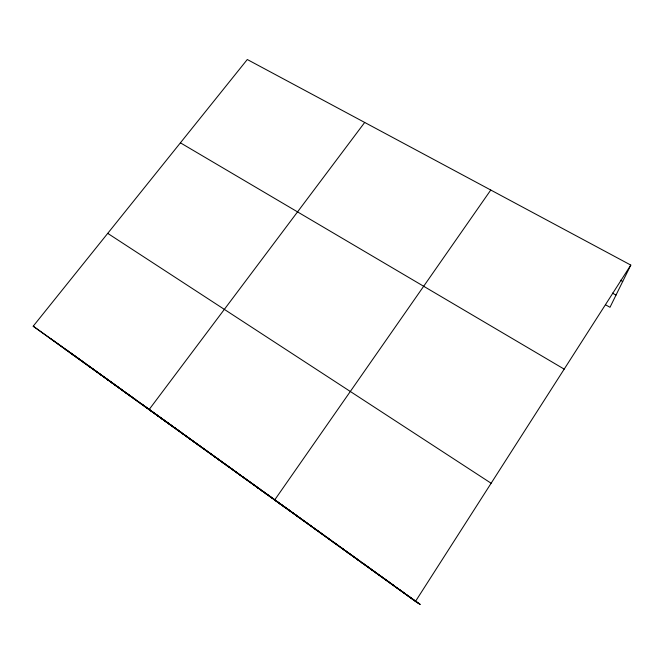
<?xml version="1.0" encoding="UTF-8"?>
<svg xmlns="http://www.w3.org/2000/svg" width="664" height="664" viewBox="0 0 664 664"><rect width="100%" height="100%" fill="white"/><g stroke="black" fill="none" stroke-linecap="round" stroke-linejoin="round"><path stroke-width="1" d="M415.722 601.576L33.2 326.207L247.29 59.519L630.8 265.085L609.992 307.283L605.684 304.884M630.8 265.085L415.473 601.418L420.262 604.481L407.264 595.127M490.771 190.028L274.639 500.025L286.591 508.433M364.694 122.45L149.076 409.63L175.42 428.338M620.359 280.241L622.699 281.511M612.415 293.114L616.001 295.09M180.409 142.826L564.192 369.126M107.726 233.371L491.128 483.251M385.95 580.162L386.382 580.461M381.103 576.676L381.568 576.983M376.272 573.19L376.762 573.53M371.458 569.729L371.981 570.086M361.888 562.84L362.469 563.238M366.661 566.276L367.217 566.658M357.132 559.412L357.747 559.835M347.679 552.606L348.343 553.071M352.393 556.009L353.032 556.449M338.3 545.858L339.022 546.356M342.981 549.228L343.678 549.709M324.364 535.823L325.169 536.387M328.987 539.151L329.767 539.699M333.635 542.496L334.39 543.019M306.038 522.626L306.951 523.274M310.586 525.905L311.482 526.527M315.159 529.2L316.022 529.806M319.749 532.503L320.587 533.092M287.993 509.637L289.014 510.359M292.475 512.865L293.471 513.562M296.974 516.111L297.945 516.791M301.498 519.364L302.444 520.02M257.068 487.376L258.271 488.223M261.433 490.522L262.612 491.343M265.824 493.676L266.969 494.489M270.223 496.846L271.344 497.635M287.454 509.039L291.811 512.102M292.708 512.732L294.476 513.977M295.339 514.583L296.202 515.189L292.276 512.367M279.071 503.212L280.142 503.968M283.52 506.424L284.574 507.155M218.506 459.612L219.908 460.608M222.722 462.65L224.108 463.63M226.963 465.696L228.325 466.667M231.213 468.759L232.558 469.705M235.479 471.838L236.799 472.768M239.77 474.918L241.065 475.831M244.07 478.014L245.34 478.91M248.386 481.126L249.631 482.006M252.718 484.247L253.938 485.11M161.02 418.22L162.73 419.44M165.029 421.109L166.714 422.312M169.046 424.005L170.714 425.192M173.088 426.911L174.732 428.081M177.139 429.832L178.765 430.986M181.206 432.762L182.816 433.899M185.289 435.7L186.874 436.821M189.389 438.647L190.95 439.759M193.498 441.61L195.042 442.705M197.631 444.581L199.15 445.66M201.773 447.569L203.275 448.632M205.931 450.557L207.409 451.603M210.106 453.57L211.559 454.599M214.298 456.583L215.725 457.596M65.562 349.496L67.728 351.048M69.214 352.136L71.372 353.671M72.891 354.775L75.024 356.302M76.567 357.431L78.692 358.942M80.269 360.087L82.369 361.589M83.979 362.76L86.063 364.245M87.698 365.441L89.764 366.91M91.433 368.13L93.483 369.591M95.184 370.827L97.218 372.272M98.944 373.533L100.961 374.969M102.721 376.256L104.713 377.675M106.506 378.978L108.489 380.389M110.307 381.717L112.266 383.111M114.125 384.464L116.067 385.842M117.951 387.22L119.877 388.589M121.794 389.984L123.695 391.337M125.645 392.764L127.538 394.101M129.522 395.545L131.389 396.873M133.406 398.342L135.248 399.653M137.299 401.147L139.133 402.45M141.208 403.969L143.017 405.248M145.134 406.791L146.927 408.061M176.898 429.384L181.23 432.463M157.019 415.349L158.754 416.577M33.2 326.207L67.819 350.882M69.77 352.277L78.609 358.577M79.232 359.017L85.689 363.664M86.503 364.254L121.96 389.768M125.322 392.192L135.456 399.487M140.901 403.405L142.27 404.393M142.951 404.882L145.001 406.36M145.69 406.849L158.796 416.286M159.484 416.784L172.756 426.329M174.159 427.342L181.928 432.936M184.052 434.464L194.776 442.183M195.498 442.705L201.267 446.855M201.989 447.378L208.521 452.076M209.243 452.599L215.817 457.33M216.547 457.853L222.423 462.086M223.901 463.148L240.99 475.449M242.493 476.528L249.257 481.4M250.013 481.939L253.789 484.662M254.544 485.21L272.871 498.398M273.643 498.954L291.496 511.803M296.991 515.754L308.038 523.713M308.835 524.286L312.014 526.569M313.607 527.722L319.998 532.321M320.803 532.901L324.015 535.209M325.626 536.371L331.278 540.438M332.896 541.6L338.582 545.692M340.209 546.862L344.292 549.8M345.114 550.39L359.938 561.063M361.598 562.259L372.438 570.061M373.268 570.658L377.467 573.679M378.173 574.186L389.444 582.303M390.15 582.809L394.408 585.872M396.541 587.408L398.674 588.951M399.388 589.466L405.115 593.583M65.852 349.48L68.342 351.273M70.01 352.468L78.36 358.485M79.199 359.091L85.938 363.938M86.619 364.428L101.6 375.21M102.97 376.197L118.192 387.153M120.284 388.664L151.433 411.082M152.878 412.12L199.217 445.478M199.964 446.017L206.761 450.906M207.517 451.454L211.31 454.184M212.073 454.732L229.702 467.423M230.474 467.979L234.351 470.768M235.131 471.332L238.235 473.565M240.576 475.25L260.246 489.409M261.832 490.555L272.215 498.025M273.817 499.179L344.151 549.809M344.857 550.315L359.88 561.13M361.324 562.167L370.006 568.417M370.728 568.94L391.245 583.706M391.984 584.237L418.884 603.609M51.028 338.914L54.456 341.379M55.145 341.877L57.204 343.354M57.892 343.852L71.048 353.323M71.745 353.829L85.789 363.938M86.494 364.445L140.145 403.065M140.892 403.604L173.379 426.994M174.151 427.541L178.002 430.314M178.774 430.87L339.404 546.505M340.142 547.045L417.349 602.621"/></g></svg>
